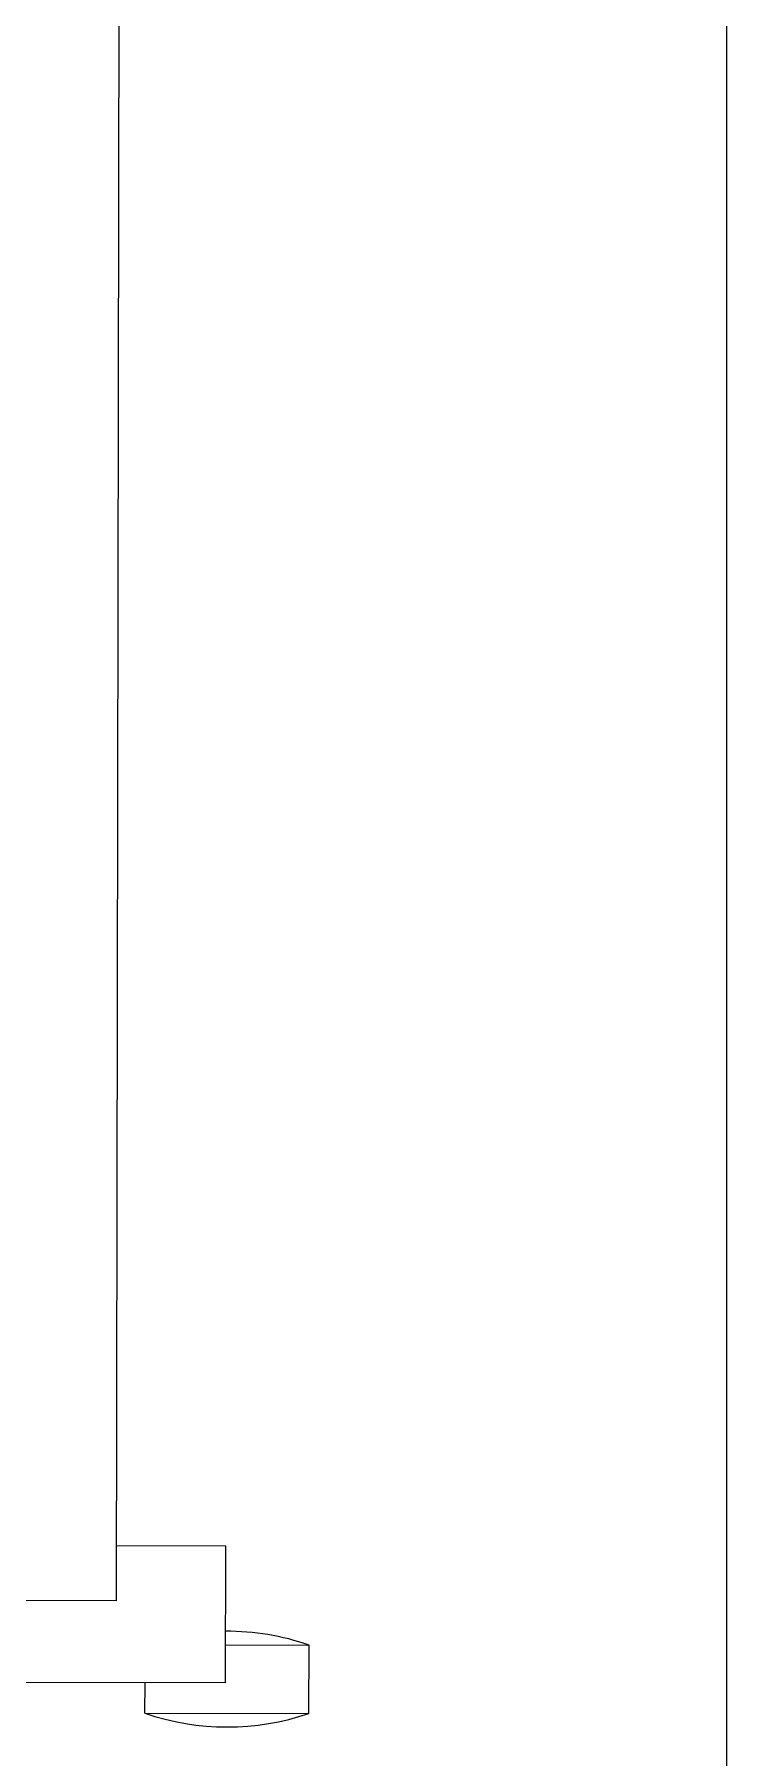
# Model space of a CAD drawing. Extents: x -234346 to 58427, y -132654 to -82394.
# Drawn here: x -33706 to -33452, y -115605 to -114975 of the extents above; entities that cross this region are included whole.
import ezdxf

# ---------------------------------------------------------------- set-up
doc = ezdxf.new("R2010")
doc.units = 0
doc.header["$LTSCALE"] = 8
for name, color, linetype, lineweight in [('72_EGR_EQP_TAG', 9, 'Continuous', 5), ('LOADING', 9, 'Continuous', 5), ('TME-MEDICAL EQUIPMENT', 9, 'Continuous', 13), ('Walls', 9, 'Continuous', 5)]:
    doc.layers.add(name, color=color, linetype=linetype, lineweight=lineweight)

# ---------------------------------------------------------------- blocks, each defined once
blk = doc.blocks.new('workstation')
at = {"layer": 'LOADING'}
for p, q in [((2797.299, -990.665, 0), (2797.295, -993.165, 0)), ((2803.299, -990.675, 0), (2797.299, -990.665, 0)), ((2803.299, -990.675, 0), (2803.297, -991.786, 0)), ((2800.355, -991.781, 0), (2800.347, -996.781, 0)), ((2800.355, -991.781, 0), (2858.355, -991.877, 0)), ((2800.353, -993.17, 0), (2797.295, -993.165, 0)), ((2804.249, -1055.787, 0), (2804.35, -994.788, 0)), ((2804.35, -994.788, 0), (2854.35, -994.87, 0)), ((2800.347, -996.781, 0), (2804.347, -996.788, 0))]:
    blk.add_line(p, q, dxfattribs=at)
for centre, start, end in [((2800.285, -999.42, 0), 70.98047, 108.82976), ((2800.31, -984.42, 0), 250.98047, 270.26174)]:
    blk.add_arc(centre, 9.25, start, end, dxfattribs=at)
blk = doc.blocks.new('1stF')
at = {"layer": 'Walls', "color": 9}
blk.add_line((-33452.34, -111862.61, 0.1), (-33452.34, -115862.61, 0.1), dxfattribs=at)
at = {"layer": 'TME-MEDICAL EQUIPMENT', "color": 9, "xscale": 10, "yscale": 10, "zscale": 10, "rotation": 180}
blk.add_blockref('workstation', (-5632.12, -125495.84, 0), dxfattribs=at)

msp = doc.modelspace()

# ---------------------------------------------------------------- block references
at = {"layer": '72_EGR_EQP_TAG'}
msp.add_blockref('1stF', (0, 0), dxfattribs=at)

doc.saveas('drawing.dxf')
